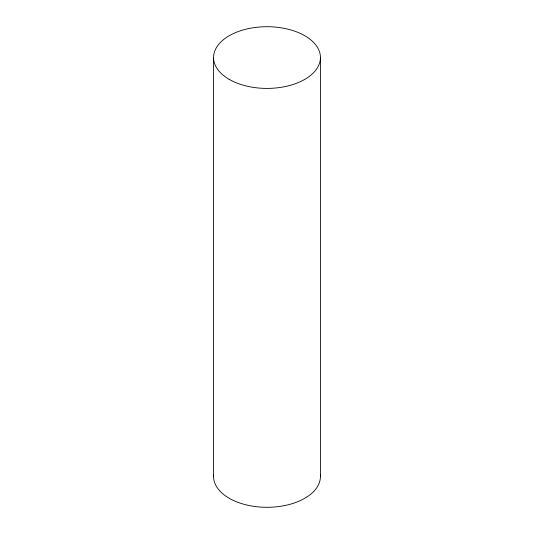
<?xml version="1.0" encoding="UTF-8"?>
<svg xmlns="http://www.w3.org/2000/svg" width="534" height="534" viewBox="0 0 534 534"><rect width="100%" height="100%" fill="white"/><g stroke="black" fill="none" stroke-linecap="round" stroke-linejoin="round"><path stroke-width="0.8" d="M320.44 57.552L320.44 476.448M213.56 57.552L213.56 476.448M320.367 474.839A53.44 30.852 0 0 1 267 507.3A53.44 30.852 0 0 1 213.633 474.839M229.213 79.372A53.44 30.852 0 0 0 318.618 65.542A53.44 30.852 0 0 0 253.169 27.755A53.44 30.852 0 0 0 229.213 79.372"/></g></svg>
